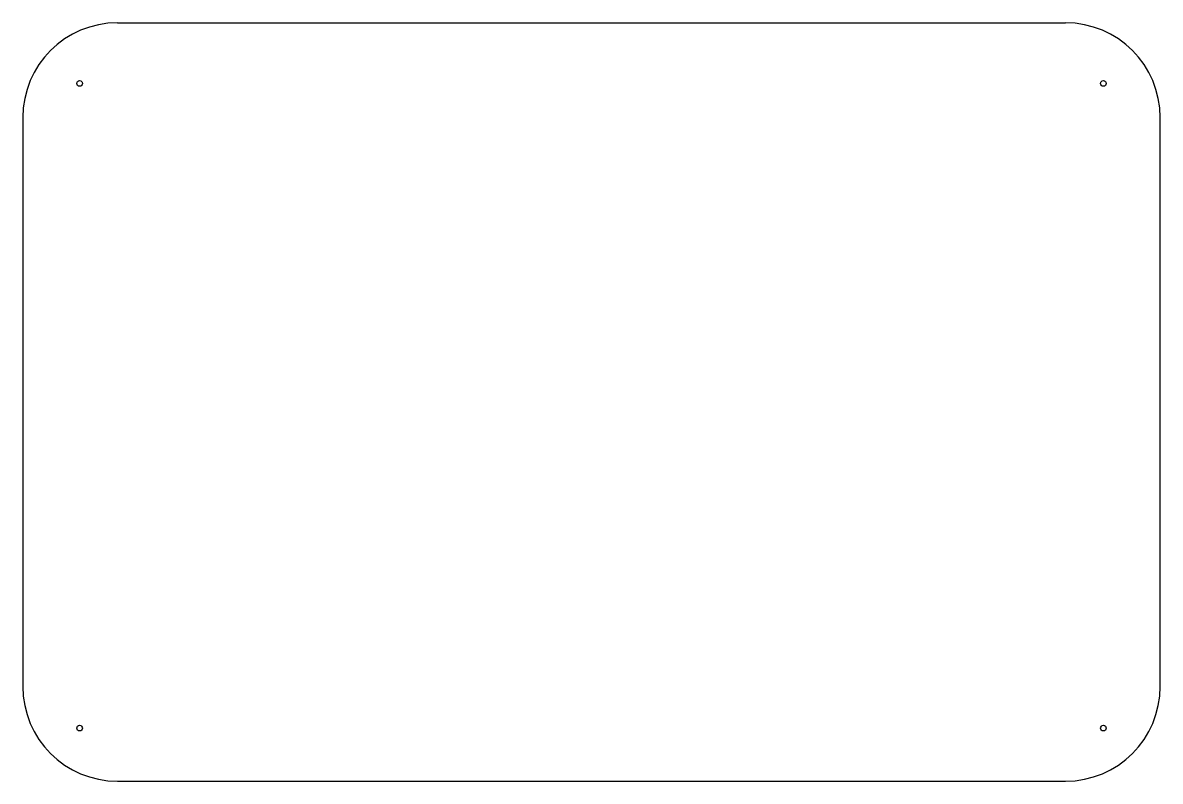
# Model space of a CAD drawing. Header units: millimetres. Extents: x 125 to 725, y 40 to 440.
import ezdxf

# ---------------------------------------------------------------- set-up
doc = ezdxf.new("R2010")
doc.units = ezdxf.units.MM
doc.layers.add('Sketch', color=7, linetype='CONTINUOUS')

msp = doc.modelspace()

# ---------------------------------------------------------------- linework, layer by layer
at = {"layer": 'Sketch'}
for p, q in [((175, 440), (675, 440)), ((125, 390), (125, 90)), ((725, 90), (725, 390)), ((175, 40), (675, 40))]:
    msp.add_line(p, q, dxfattribs=at)
for centre in [(155, 408), (695, 408), (155, 68), (695, 68)]:
    msp.add_circle(centre, 1.5, dxfattribs=at)
for centre, start, end in [((175, 390), 90, 180), ((675, 390), 0, 90), ((175, 90), 180, -90), ((675, 90), -90, 0)]:
    msp.add_arc(centre, 50, start, end, dxfattribs=at)

doc.saveas('drawing.dxf')
